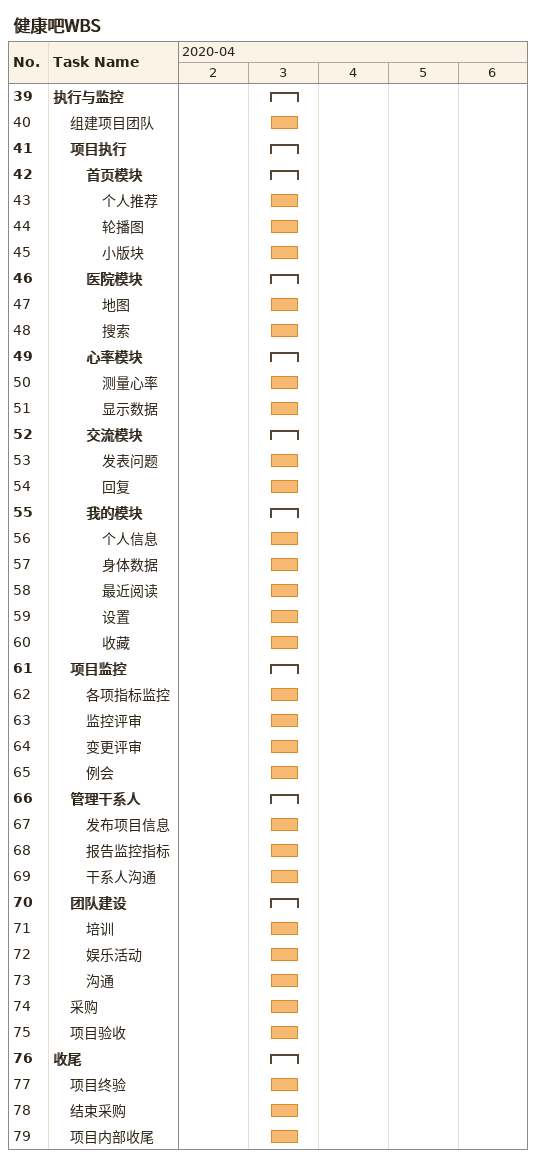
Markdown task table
健康吧WBS

| ID | Level | Task | Start | Finish |
|---|---|---|---|---|
| 39 | 1 | **执行与监控** | 2020-04-03 | 2020-04-03 |
| 40 | 2 | 组建项目团队 | 2020-04-03 | 2020-04-03 |
| 41 | 2 | **项目执行** | 2020-04-03 | 2020-04-03 |
| 42 | 3 | **首页模块** | 2020-04-03 | 2020-04-03 |
| 43 | 4 | 个人推荐 | 2020-04-03 | 2020-04-03 |
| 44 | 4 | 轮播图 | 2020-04-03 | 2020-04-03 |
| 45 | 4 | 小版块 | 2020-04-03 | 2020-04-03 |
| 46 | 3 | **医院模块** | 2020-04-03 | 2020-04-03 |
| 47 | 4 | 地图 | 2020-04-03 | 2020-04-03 |
| 48 | 4 | 搜索 | 2020-04-03 | 2020-04-03 |
| 49 | 3 | **心率模块** | 2020-04-03 | 2020-04-03 |
| 50 | 4 | 测量心率 | 2020-04-03 | 2020-04-03 |
| 51 | 4 | 显示数据 | 2020-04-03 | 2020-04-03 |
| 52 | 3 | **交流模块** | 2020-04-03 | 2020-04-03 |
| 53 | 4 | 发表问题 | 2020-04-03 | 2020-04-03 |
| 54 | 4 | 回复 | 2020-04-03 | 2020-04-03 |
| 55 | 3 | **我的模块** | 2020-04-03 | 2020-04-03 |
| 56 | 4 | 个人信息 | 2020-04-03 | 2020-04-03 |
| 57 | 4 | 身体数据 | 2020-04-03 | 2020-04-03 |
| 58 | 4 | 最近阅读 | 2020-04-03 | 2020-04-03 |
| 59 | 4 | 设置 | 2020-04-03 | 2020-04-03 |
| 60 | 4 | 收藏 | 2020-04-03 | 2020-04-03 |
| 61 | 2 | **项目监控** | 2020-04-03 | 2020-04-03 |
| 62 | 3 | 各项指标监控 | 2020-04-03 | 2020-04-03 |
| 63 | 3 | 监控评审 | 2020-04-03 | 2020-04-03 |
| 64 | 3 | 变更评审 | 2020-04-03 | 2020-04-03 |
| 65 | 3 | 例会 | 2020-04-03 | 2020-04-03 |
| 66 | 2 | **管理干系人** | 2020-04-03 | 2020-04-03 |
| 67 | 3 | 发布项目信息 | 2020-04-03 | 2020-04-03 |
| 68 | 3 | 报告监控指标 | 2020-04-03 | 2020-04-03 |
| 69 | 3 | 干系人沟通 | 2020-04-03 | 2020-04-03 |
| 70 | 2 | **团队建设** | 2020-04-03 | 2020-04-03 |
| 71 | 3 | 培训 | 2020-04-03 | 2020-04-03 |
| 72 | 3 | 娱乐活动 | 2020-04-03 | 2020-04-03 |
| 73 | 3 | 沟通 | 2020-04-03 | 2020-04-03 |
| 74 | 2 | 采购 | 2020-04-03 | 2020-04-03 |
| 75 | 2 | 项目验收 | 2020-04-03 | 2020-04-03 |
| 76 | 1 | **收尾** | 2020-04-03 | 2020-04-03 |
| 77 | 2 | 项目终验 | 2020-04-03 | 2020-04-03 |
| 78 | 2 | 结束采购 | 2020-04-03 | 2020-04-03 |
| 79 | 2 | 项目内部收尾 | 2020-04-03 | 2020-04-03 |
